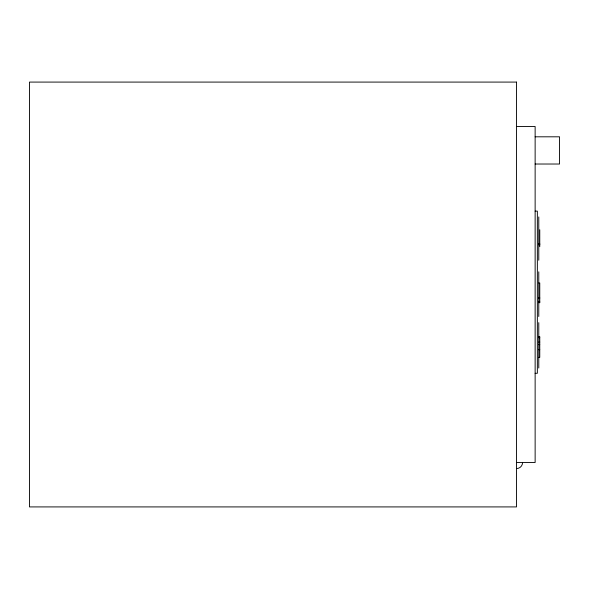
<?xml version="1.0" encoding="UTF-8"?>
<svg xmlns="http://www.w3.org/2000/svg" width="589" height="589" viewBox="0 0 589 589"><rect width="100%" height="100%" fill="white"/><g stroke="black" fill="none" stroke-linecap="round" stroke-linejoin="round"><path stroke-width="0.88" d="M516.516 126.488L535.136 126.488L535.136 462.512L516.516 462.512M535.136 136.81L559.55 136.81L559.55 164.022L535.136 164.022M535.136 211.127L537.352 211.127L537.352 373.286L535.136 373.286M538.78 243.898L539.76 243.898M538.78 244.096L539.76 244.096M538.78 244.781L539.76 244.781M538.78 282.978L539.76 282.978L539.76 302.687L538.78 302.687M538.78 297.747L539.76 297.747M538.78 298.262L539.76 298.262M538.78 301.671L539.76 301.671M538.78 302.452L539.76 302.452M538.78 336.643L539.76 336.643L539.76 357.346L538.78 357.346M538.78 337.674L539.76 337.674M538.78 342.062L539.76 342.062M538.78 344.639L539.76 344.639M538.78 349.741L539.76 349.741M539.76 229.732L539.76 246.681M538.78 216.936L538.78 260.228M538.78 271.823L538.78 316.499M538.78 322.647L538.78 368.022M522.576 462.512A6.052 6.052 0 0 1 516.516 468.564M516.516 82.085L29.45 82.085L29.45 506.915L516.516 506.915L516.516 82.085"/></g></svg>
